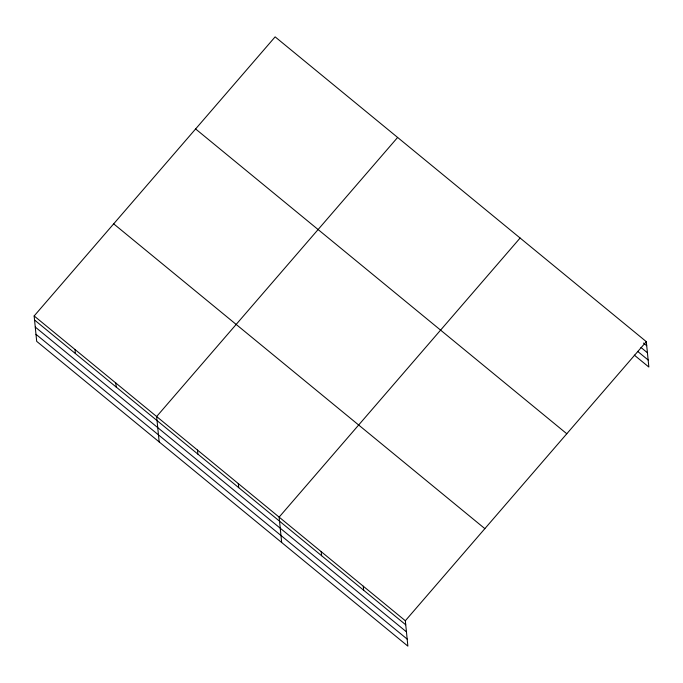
<?xml version="1.0" encoding="UTF-8"?>
<svg xmlns="http://www.w3.org/2000/svg" width="683" height="683" viewBox="0 0 683 683"><rect width="100%" height="100%" fill="white"/><g stroke="black" fill="none" stroke-linecap="round" stroke-linejoin="round"><path stroke-width="1.02" d="M34.15 315.956L405.335 620.745L407.871 646.135L36.686 341.346L34.15 315.956L275.129 36.865L646.314 341.654L648.85 367.044L634.285 355.092M397.626 137.445L156.638 416.536L159.173 441.927M520.113 238.026L279.134 517.116L281.669 542.507M405.335 620.745L646.314 341.654M643.488 343.062L646.724 345.718M640.953 347.442L647.424 352.761M637.632 351.369L648.15 360.009M195.611 128.959L566.796 433.756M113.677 223.853L484.862 528.642M34.56 320.02L405.745 624.808M35.26 327.055L406.445 631.852M35.986 334.311L407.17 639.1M363.271 586.202L363.672 590.266M321.198 551.659L321.608 555.723M238.299 483.59L238.709 487.653M197.472 450.063L197.874 454.127M115.811 383.009L116.212 387.073M74.976 349.483L75.386 353.546"/></g></svg>
